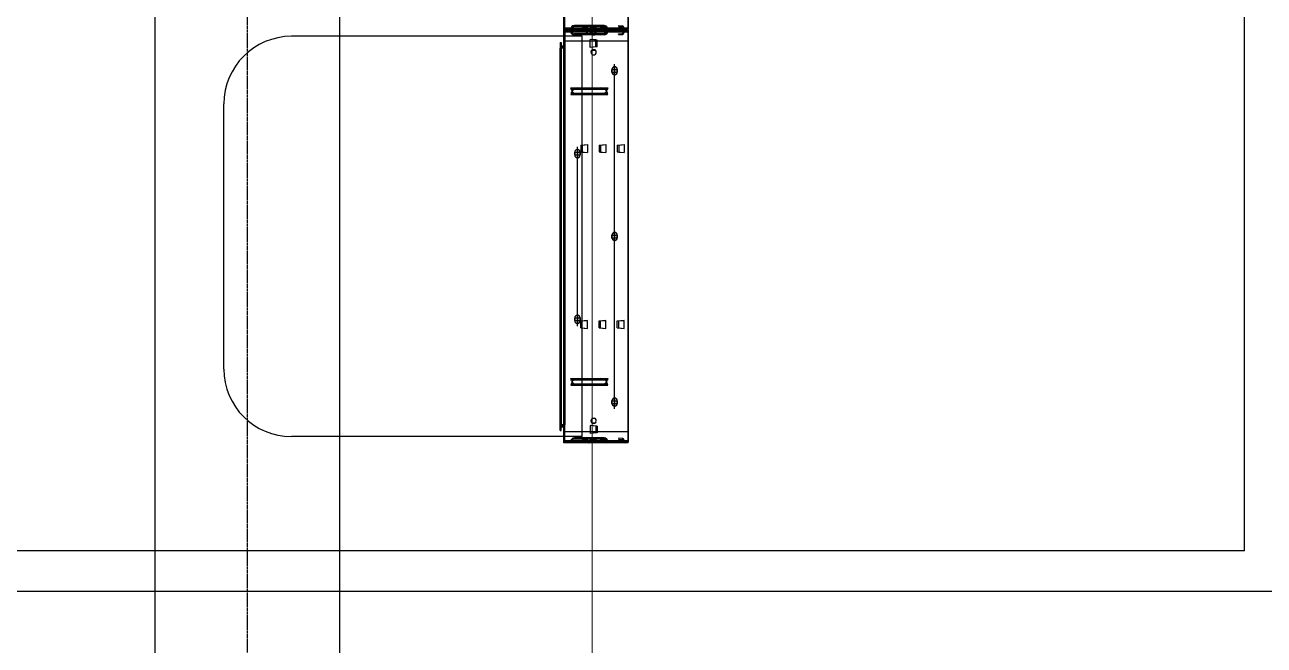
# Model space of a CAD drawing. Extents: x -32000 to 416743, y -254124 to 144214.
# Drawn here: x 258260 to 260094, y 69121 to 70038 of the extents above; entities that cross this region are included whole.
import ezdxf

# ---------------------------------------------------------------- set-up
doc = ezdxf.new("R2010")
doc.units = 0
doc.header["$LTSCALE"] = 10
doc.linetypes.add('XFM1P40$0$CENTER2', pattern=[1.125, 0.75, -0.125, 0.125, -0.125])
for name, color, linetype in [('XFM1P40$0$$0$M-PIPE-TEXT-ARROR', 250, 'Continuous'), ('XFM1P40$0$M-PIPE-CHWS12', 130, 'Continuous'), ('XFM1P40$0$M-PIPE-CHWS12_CL', 132, 'XFM1P40$0$CENTER2'), ('XFM1Q40$0$TYPE14X10', 7, 'Continuous'), ('XFM7P40ICA$0$H12PL4$0$L40_19_MEJI', 252, 'Continuous')]:
    doc.layers.add(name, color=color, linetype=linetype)
doc.styles.add('XFM1P40$0$$0$aa-txt', font='isocp.shx', dxfattribs={"bigfont": 'chineset.shx'})
doc.dimstyles.new('XFM1P40$0$$0$adim-200', dxfattribs={"dimscale": 200, "dimtxt": 0.3, "dimasz": 2.5, "dimexe": 0.1, "dimexo": 0.5, "dimgap": 0.15, "dimtad": 0, "dimdec": 4, "dimzin": 3, "dimdsep": 46, "dimtxsty": 'XFM1P40$0$$0$aa-txt', "dimcen": 2.5, "dimclrd": 256, "dimclre": 256, "dimclrt": 256, "dimadec": 0, "dimazin": 0, "dimtfac": 1, "dimtdec": 4, "dimtmove": 0, "dimatfit": 3, "dimfxl": 1, "dimtolj": 1, "dimtzin": 0, "dimarcsym": 0})

# ---------------------------------------------------------------- blocks, each defined once
blk = doc.blocks.new('XFM1Q40$0$A$C10876e96')
at = {"layer": 'XFM1Q40$0$TYPE14X10', "color": 22}
for p, q in [((11858.2, 60), (11858.2, 4040)), ((10851.3, 830), (10851.3, 1438.5)), ((10946.3, 1440), (10946.3, 831.5)), ((10946.3, 830), (10946.3, 1438.5)), ((10851.3, 856.5), (10851.3, 831.5)), ((10851.3, 830), (10851.3, 853.5)), ((10852.8, 831.5), (10852.8, 855)), ((10946.3, 830), (10946.3, 846)), ((10946.3, 833), (10851.3, 833)), ((10946.3, 831.5), (10851.3, 831.5)), ((10946.3, 830), (10851.3, 830)), ((10946.3, 830), (10851.3, 830)), ((10946.3, 830), (10851.3, 830)), ((10946.3, 830), (10851.3, 830)), ((10851.3, 830), (10851.3, 806.5)), ((10851.3, 806.5), (10851.3, 830)), ((10851.3, 220), (10851.3, 828.5)), ((10946.3, 828.5), (10851.3, 828.5)), ((10946.3, 827), (10851.3, 827)), ((10946.3, 831.5), (10852.8, 831.5)), ((10946.3, 828.5), (10852.8, 828.5)), ((10852.8, 828.5), (10852.8, 805)), ((10861.3, 831.5), (10861.3, 830)), ((10861.3, 828.5), (10861.3, 830)), ((10910.8, 837), (10866.8, 837)), ((10910.8, 835.5), (10866.8, 835.5)), ((10876.3, 831.5), (10876.3, 830)), ((10876.3, 828.5), (10876.3, 830)), ((10878.3, 837), (10878.1, 835.5)), ((10878.1, 835.5), (10883.4, 835)), ((10878.3, 837), (10883.6, 836.5)), ((10884.8, 833), (10884.8, 833.5)), ((10884.8, 827), (10884.8, 826.5)), ((10886.3, 833), (10886.3, 833.5)), ((10886.3, 827), (10886.3, 826.5)), ((10891.8, 833.5), (10891.8, 830)), ((10891.8, 826.5), (10891.8, 830)), ((10898.3, 837), (10893, 836.5)), ((10898.5, 835.5), (10893.2, 835)), ((10893.3, 833.5), (10893.3, 831.5)), ((10893.3, 826.5), (10893.3, 828.5)), ((10897.3, 833.5), (10897.3, 831.5)), ((10897.3, 826.5), (10897.3, 828.5)), ((10898.3, 837), (10898.5, 835.5)), ((10898.8, 833.5), (10898.8, 830)), ((10898.8, 826.5), (10898.8, 830)), ((10900.3, 831.5), (10900.3, 830)), ((10900.3, 828.5), (10900.3, 830)), ((10903.3, 831.5), (10903.3, 830)), ((10903.3, 828.5), (10903.3, 830)), ((10905.3, 837), (10905.1, 835.5)), ((10905.1, 835.5), (10910.4, 835)), ((10905.3, 837), (10910.6, 836.5)), ((10911.8, 833), (10911.8, 833.5)), ((10911.8, 827), (10911.8, 826.5)), ((10913.3, 833), (10913.3, 833.5)), ((10913.3, 827), (10913.3, 826.5)), ((10916.3, 831.5), (10916.3, 830)), ((10916.3, 828.5), (10916.3, 830)), ((10930.3, 831.5), (10930.3, 830)), ((10930.3, 828.5), (10930.3, 830)), ((10932.3, 837), (10932.1, 835.5)), ((10932.1, 835.5), (10937.4, 835)), ((10932.3, 837), (10937.6, 836.5)), ((10938.8, 833), (10938.8, 833.5)), ((10938.8, 827), (10938.8, 826.5)), ((10940.3, 833), (10940.3, 833.5)), ((10940.3, 827), (10940.3, 826.5)), ((10946.3, 830), (10946.3, 221.5)), ((10946.3, 830), (10946.3, 814)), ((10946.3, 220), (10946.3, 828.5)), ((10878.2, 821), (10448.2, 821)), ((10845.8, 812), (10845.8, 805)), ((10845.8, 812), (10847.3, 812)), ((10847.3, 812), (10847.3, 806.5)), ((10852.8, 814), (10851.3, 814)), ((10852.8, 229), (10852.8, 821)), ((10946.3, 814), (10852.8, 814)), ((10910.8, 824.5), (10866.8, 824.5)), ((10910.8, 823), (10866.8, 823)), ((10878.1, 824.5), (10883.4, 825)), ((10878.3, 823), (10878.1, 824.5)), ((10878.2, 229), (10878.2, 821)), ((10878.3, 823), (10883.6, 823.5)), ((10900.3, 815.5), (10890.3, 816.5)), ((10898.3, 815.6), (10890.3, 816.4)), ((10890.3, 804.6), (10890.3, 816.4)), ((10898.3, 823), (10893, 823.5)), ((10898.5, 824.5), (10893.2, 825)), ((10898.3, 823), (10898.5, 824.5)), ((10898.3, 805.4), (10898.3, 815.6)), ((10900.3, 805.5), (10900.3, 815.5)), ((10905.1, 824.5), (10910.4, 825)), ((10905.3, 823), (10905.1, 824.5)), ((10905.3, 823), (10910.6, 823.5)), ((10932.1, 824.5), (10937.4, 825)), ((10932.3, 823), (10932.1, 824.5)), ((10932.3, 823), (10937.6, 823.5)), ((10845.8, 806.5), (10845.8, 246.5)), ((10845.8, 806.5), (10852.8, 806.5)), ((10852.8, 805), (10845.8, 805)), ((10845.8, 243.5), (10845.8, 803.5)), ((10851.3, 803.5), (10845.8, 803.5)), ((10847.3, 806.5), (10847.3, 246.5)), ((10851.3, 806.5), (10847.3, 806.5)), ((10847.3, 243.5), (10847.3, 803.5)), ((10851.3, 806.5), (10851.3, 246.5)), ((10852.8, 803.5), (10851.3, 803.5)), ((10852.8, 806.5), (10852.8, 246.5)), ((10852.8, 243.5), (10852.8, 803.5)), ((10900.3, 805.5), (10890.3, 804.5)), ((10898.3, 805.4), (10890.3, 804.6)), ((10892.6, 800.5), (10897.9, 800.5)), ((10893.8, 793.5), (10896.8, 793.5)), ((10921.7, 772), (10930.8, 772)), ((10921.7, 772), (10930.8, 772)), ((10922.3, 768), (10922.3, 772)), ((10922.3, 772), (10922.3, 768)), ((10926.3, 270), (10926.3, 780)), ((10926.3, 777), (10926.3, 763)), ((10930.3, 768), (10930.3, 772)), ((10930.3, 772), (10930.3, 768)), ((10921.7, 768), (10930.8, 768)), ((10921.7, 768), (10930.8, 768)), ((10861.3, 745), (10916.3, 745)), ((10862.4, 741.7), (10861.3, 745)), ((10862.4, 738.3), (10861.3, 735)), ((10861.3, 735), (10916.3, 735)), ((10862, 743), (10915.6, 743)), ((10862, 737), (10915.6, 737)), ((10871.9, 745), (10905.7, 745)), ((10871.9, 735), (10905.7, 735)), ((10916.3, 745), (10915.1, 741.7)), ((10916.3, 735), (10915.1, 738.3)), ((10348.2, 329), (10348.2, 721)), ((10876.3, 660), (10886.2, 661)), ((10878.3, 660.1), (10886.3, 660.9)), ((10886.3, 660.9), (10886.3, 649.1)), ((10903.3, 660), (10913.2, 661)), ((10905.3, 660.1), (10913.3, 660.9)), ((10913.3, 660.9), (10913.3, 649.1)), ((10930.3, 660), (10940.2, 661)), ((10932.3, 660.1), (10940.3, 660.9)), ((10940.3, 660.9), (10940.3, 649.1)), ((10866.7, 649.5), (10875.8, 649.5)), ((10866.7, 649.5), (10875.8, 649.5)), ((10866.7, 645.5), (10875.8, 645.5)), ((10866.7, 645.5), (10875.8, 645.5)), ((10867.3, 645.5), (10867.3, 649.5)), ((10867.3, 649.5), (10867.3, 645.5)), ((10871.3, 392.5), (10871.3, 657.5)), ((10871.3, 654.5), (10871.3, 640.5)), ((10875.3, 645.5), (10875.3, 649.5)), ((10875.3, 649.5), (10875.3, 645.5)), ((10876.3, 660), (10876.3, 650)), ((10876.3, 650), (10886.2, 649)), ((10878.3, 660.1), (10878.3, 649.9)), ((10878.3, 649.9), (10886.3, 649.1)), ((10903.3, 660), (10903.3, 650)), ((10903.3, 650), (10913.2, 649)), ((10905.3, 660.1), (10905.3, 649.9)), ((10905.3, 649.9), (10913.3, 649.1)), ((10930.3, 660), (10930.3, 650)), ((10930.3, 650), (10940.2, 649)), ((10932.3, 660.1), (10932.3, 649.9)), ((10932.3, 649.9), (10940.3, 649.1)), ((10926.3, 532), (10926.3, 518)), ((10921.7, 527), (10930.8, 527)), ((10921.7, 527), (10930.8, 527)), ((10921.7, 523), (10930.8, 523)), ((10921.7, 523), (10930.8, 523)), ((10922.3, 523), (10922.3, 527)), ((10922.3, 527), (10922.3, 523)), ((10930.3, 523), (10930.3, 527)), ((10930.3, 527), (10930.3, 523)), ((10866.7, 404.5), (10875.8, 404.5)), ((10866.7, 404.5), (10875.8, 404.5)), ((10867.3, 400.5), (10867.3, 404.5)), ((10867.3, 404.5), (10867.3, 400.5)), ((10871.3, 409.5), (10871.3, 395.5)), ((10875.3, 400.5), (10875.3, 404.5)), ((10875.3, 404.5), (10875.3, 400.5)), ((10866.7, 400.5), (10875.8, 400.5)), ((10866.7, 400.5), (10875.8, 400.5)), ((10876.3, 400), (10886.2, 401)), ((10876.3, 390), (10876.3, 400)), ((10876.3, 390), (10886.2, 389)), ((10878.3, 400.1), (10886.3, 400.9)), ((10878.3, 389.9), (10878.3, 400.1)), ((10878.3, 389.9), (10886.3, 389.1)), ((10886.3, 389.1), (10886.3, 400.9)), ((10903.3, 400), (10913.2, 401)), ((10903.3, 390), (10903.3, 400)), ((10903.3, 390), (10913.2, 389)), ((10905.3, 400.1), (10913.3, 400.9)), ((10905.3, 389.9), (10905.3, 400.1)), ((10905.3, 389.9), (10913.3, 389.1)), ((10913.3, 389.1), (10913.3, 400.9)), ((10930.3, 400), (10940.2, 401)), ((10930.3, 390), (10930.3, 400)), ((10930.3, 390), (10940.2, 389)), ((10932.3, 400.1), (10940.3, 400.9)), ((10932.3, 389.9), (10932.3, 400.1)), ((10932.3, 389.9), (10940.3, 389.1)), ((10940.3, 389.1), (10940.3, 400.9)), ((10861.3, 315), (10916.3, 315)), ((10862.4, 311.7), (10861.3, 315)), ((10862, 313), (10915.6, 313)), ((10871.9, 315), (10905.7, 315)), ((10916.3, 315), (10915.1, 311.7)), ((10862.4, 308.3), (10861.3, 305)), ((10861.3, 305), (10916.3, 305)), ((10862, 307), (10915.6, 307)), ((10871.9, 305), (10905.7, 305)), ((10916.3, 305), (10915.1, 308.3)), ((10921.7, 282), (10930.8, 282)), ((10921.7, 282), (10930.8, 282)), ((10921.7, 278), (10930.8, 278)), ((10921.7, 278), (10930.8, 278)), ((10922.3, 278), (10922.3, 282)), ((10922.3, 282), (10922.3, 278)), ((10926.3, 287), (10926.3, 273)), ((10930.3, 278), (10930.3, 282)), ((10930.3, 282), (10930.3, 278)), ((10852.8, 246.5), (10845.8, 246.5)), ((10845.8, 238), (10845.8, 245)), ((10852.8, 245), (10845.8, 245)), ((10845.8, 243.5), (10851.3, 243.5)), ((10847.3, 238), (10847.3, 243.5)), ((10851.3, 243.5), (10847.3, 243.5)), ((10851.3, 246.5), (10851.3, 221.5)), ((10851.3, 220), (10851.3, 243.5)), ((10851.3, 243.5), (10852.8, 243.5)), ((10852.8, 221.5), (10852.8, 245)), ((10900.3, 244.5), (10890.3, 245.5)), ((10898.3, 244.6), (10890.3, 245.4)), ((10890.3, 245.4), (10890.3, 233.6)), ((10892.6, 249.5), (10897.9, 249.5)), ((10893.8, 256.5), (10896.8, 256.5)), ((10898.3, 244.6), (10898.3, 234.4)), ((10900.3, 244.5), (10900.3, 234.5)), ((10878.2, 229), (10448.2, 229)), ((10845.8, 238), (10847.3, 238)), ((10852.8, 236), (10851.3, 236)), ((10946.3, 223), (10851.3, 223)), ((10946.3, 221.5), (10851.3, 221.5)), ((10946.3, 236), (10852.8, 236)), ((10946.3, 221.5), (10852.8, 221.5)), ((10861.3, 221.5), (10861.3, 220)), ((10910.8, 227), (10866.8, 227)), ((10910.8, 225.5), (10866.8, 225.5)), ((10876.3, 221.5), (10876.3, 220)), ((10878.3, 227), (10878.1, 225.5)), ((10878.1, 225.5), (10883.4, 225)), ((10878.3, 227), (10883.6, 226.5)), ((10884.8, 223), (10884.8, 223.5)), ((10886.3, 223), (10886.3, 223.5)), ((10900.3, 234.5), (10890.3, 233.5)), ((10898.3, 234.4), (10890.3, 233.6)), ((10891.8, 223.5), (10891.8, 220)), ((10898.3, 227), (10893, 226.5)), ((10898.5, 225.5), (10893.2, 225)), ((10893.3, 223.5), (10893.3, 221.5)), ((10897.3, 223.5), (10897.3, 221.5)), ((10898.3, 227), (10898.5, 225.5)), ((10898.8, 223.5), (10898.8, 220)), ((10900.3, 221.5), (10900.3, 220)), ((10903.3, 221.5), (10903.3, 220)), ((10905.3, 227), (10905.1, 225.5)), ((10905.1, 225.5), (10910.4, 225)), ((10905.3, 227), (10910.6, 226.5)), ((10911.8, 223), (10911.8, 223.5)), ((10913.3, 223), (10913.3, 223.5)), ((10916.3, 221.5), (10916.3, 220)), ((10930.3, 221.5), (10930.3, 220)), ((10932.3, 227), (10932.1, 225.5)), ((10932.1, 225.5), (10937.4, 225)), ((10932.3, 227), (10937.6, 226.5)), ((10938.8, 223), (10938.8, 223.5)), ((10940.3, 223), (10940.3, 223.5)), ((10946.3, 220), (10946.3, 236)), ((10946.3, 220), (10851.3, 220)), ((10946.3, 220), (10851.3, 220)), ((11858.2, 60), (1318.2, 60)), ((11918.2, 0), (1318.2, 0))]:
    blk.add_line(p, q, dxfattribs=at)
for centre, radius, start, end in [((10866.8, 831.5), 5.5, 90, 180), ((10866.8, 828.5), 5.5, 180, 270), ((10866.8, 831.5), 4, 90, 180), ((10866.8, 828.5), 4, 180, 270), ((10883.3, 833.5), 1.5, 0, 85), ((10883.3, 826.5), 1.5, 275, 0), ((10883.3, 833.5), 3, 0, 85), ((10883.3, 826.5), 3, 275, 0), ((10887.8, 833), 3, 180, 270), ((10887.8, 827), 3, 90, 180), ((10887.8, 833), 1.5, 180, 270), ((10887.8, 827), 1.5, 90, 180), ((10888.8, 833), 3, 270, 0), ((10888.8, 833), 1.5, 270, 0), ((10888.8, 827), 3, 0, 90), ((10888.8, 827), 1.5, 0, 90), ((10893.3, 833.5), 3, 95, 180), ((10893.3, 826.5), 3, 180, 265), ((10895.3, 833.5), 3.5, 0, 180), ((10893.3, 833.5), 1.5, 95, 180), ((10893.3, 826.5), 1.5, 180, 265), ((10895.3, 826.5), 3.5, 180, 0), ((10895.3, 833.5), 2, 0, 180), ((10895.3, 826.5), 2, 180, 0), ((10910.3, 833.5), 1.5, 0, 85), ((10910.3, 826.5), 1.5, 275, 0), ((10910.3, 833.5), 3, 0, 85), ((10910.3, 826.5), 3, 275, 0), ((10910.8, 831.5), 5.5, 0, 90), ((10910.8, 831.5), 4, 0, 90), ((10910.8, 828.5), 4, 270, 0), ((10910.8, 828.5), 5.5, 270, 0), ((10914.8, 833), 3, 180, 270), ((10914.8, 827), 3, 90, 180), ((10914.8, 833), 1.5, 180, 270), ((10914.8, 827), 1.5, 90, 180), ((10937.3, 833.5), 1.5, 0, 85), ((10937.3, 826.5), 1.5, 275, 0), ((10937.3, 833.5), 3, 0, 85), ((10937.3, 826.5), 3, 275, 0), ((10941.8, 833), 3, 180, 210), ((10941.8, 827), 3, 150, 180), ((10941.8, 833), 3, 210, 270), ((10941.8, 827), 3, 90, 150), ((10941.8, 833), 1.5, 180, 270), ((10941.8, 827), 1.5, 90, 180), ((10448.2, 721), 100, 90, 180), ((10890.3, 816.4), 0.0502, 78.5788, 270), ((10890.3, 804.6), 0.0502, 90, 281.4212), ((10895.8, 797.5), 4.49, 153.4401, 242.8116), ((10895.3, 797.5), 4, 30, 150), ((10894.7, 797.5), 4.49, 297.1884, 26.5599), ((10926.3, 772), 4, 0, 180), ((10926.3, 772), 4, 0, 180), ((10926.3, 768), 4, 180, 0), ((10926.3, 768), 4, 180, 0), ((10871.9, 735), 10, 90, 160.71), ((10871.9, 745), 10, 199.29, 270), ((10905.7, 735), 10, 19.29, 90), ((10905.7, 745), 10, 270, 340.71), ((10886.2, 660.9), 0.0502, 270, 101.4212), ((10913.2, 660.9), 0.0502, 270, 101.4212), ((10940.2, 660.9), 0.0502, 270, 101.4212), ((10871.3, 649.5), 4, 0, 180), ((10871.3, 649.5), 4, 0, 180), ((10871.3, 645.5), 4, 180, 0), ((10871.3, 645.5), 4, 180, 0), ((10886.2, 649.1), 0.0502, 258.5788, 90), ((10913.2, 649.1), 0.0502, 258.5788, 90), ((10940.2, 649.1), 0.0502, 258.5788, 90), ((10926.3, 527), 4, 0, 180), ((10926.3, 527), 4, 0, 180), ((10926.3, 523), 4, 180, 0), ((10926.3, 523), 4, 180, 0), ((10871.3, 404.5), 4, 0, 180), ((10871.3, 404.5), 4, 0, 180), ((10871.3, 400.5), 4, 180, 0), ((10871.3, 400.5), 4, 180, 0), ((10886.2, 400.9), 0.0502, 270, 101.4212), ((10886.2, 389.1), 0.0502, 258.5788, 90), ((10913.2, 400.9), 0.0502, 270, 101.4212), ((10913.2, 389.1), 0.0502, 258.5788, 90), ((10940.2, 400.9), 0.0502, 270, 101.4212), ((10940.2, 389.1), 0.0502, 258.5788, 90), ((10448.2, 329), 100, 180, 270), ((10871.9, 305), 10, 90, 160.71), ((10905.7, 305), 10, 19.29, 90), ((10871.9, 315), 10, 199.29, 270), ((10905.7, 315), 10, 270, 340.71), ((10926.3, 282), 4, 0, 180), ((10926.3, 282), 4, 0, 180), ((10926.3, 278), 4, 180, 0), ((10926.3, 278), 4, 180, 0), ((10890.3, 245.4), 0.0502, 78.5788, 270), ((10895.8, 252.5), 4.49, 117.1884, 206.5599), ((10895.3, 252.5), 4, 210, 330), ((10894.7, 252.5), 4.49, 333.4401, 62.8116), ((10866.8, 221.5), 5.5, 90, 180), ((10866.8, 221.5), 4, 90, 180), ((10883.3, 223.5), 1.5, 0, 85), ((10883.3, 223.5), 3, 0, 85), ((10887.8, 223), 3, 180, 270), ((10887.8, 223), 1.5, 180, 270), ((10888.8, 223), 3, 270, 0), ((10888.8, 223), 1.5, 270, 0), ((10890.3, 233.6), 0.0502, 90, 281.4212), ((10893.3, 223.5), 3, 95, 180), ((10895.3, 223.5), 3.5, 0, 180), ((10893.3, 223.5), 1.5, 95, 180), ((10895.3, 223.5), 2, 0, 180), ((10910.3, 223.5), 1.5, 0, 85), ((10910.3, 223.5), 3, 0, 85), ((10910.8, 221.5), 5.5, 0, 90), ((10910.8, 221.5), 4, 0, 90), ((10914.8, 223), 3, 180, 270), ((10914.8, 223), 1.5, 180, 270), ((10937.3, 223.5), 1.5, 0, 85), ((10937.3, 223.5), 3, 0, 85), ((10941.8, 223), 3, 180, 210), ((10941.8, 223), 3, 210, 270), ((10941.8, 223), 1.5, 180, 270)]:
    blk.add_arc(centre, radius, start, end, dxfattribs=at)
blk = doc.blocks.new('XFM1Q40')
blk.add_blockref('XFM1Q40$0$A$C10876e96', (248206.8, 69200))
blk = doc.blocks.new('XFM7P40ICA$0$H12PL4')
at = {"layer": 'XFM7P40ICA$0$H12PL4$0$L40_19_MEJI', "lineweight": 0}
blk.add_line((259100, 32450), (259100, 90200), dxfattribs=at)
blk = doc.blocks.new('XFM7P40ICA')
blk.add_blockref('XFM7P40ICA$0$H12PL4', (0, 0))
blk = doc.blocks.new('XFM1P40')
at = {"layer": 'XFM1P40$0$M-PIPE-CHWS12'}
for p, q in [((258453.5, 49999.7, 0), (258453.5, 78173.5, 0)), ((258726.5, 49999.7, 0), (258726.5, 78173.5, 0))]:
    blk.add_line(p, q, dxfattribs=at)
at = {"layer": 'XFM1P40$0$M-PIPE-CHWS12_CL', "ltscale": 0.5}
blk.add_line((258590, 49714.6, 0), (258590, 87500, 0), dxfattribs=at)
at = {"layer": 'XFM1P40$0$$0$M-PIPE-TEXT-ARROR'}
for points in [[(257005.3, 66780, 0), (263195.5, 69985.2, 0), (263881.6, 69985.2, 0)], [(258682.7, 67492.1, 0), (263195.5, 69985.2, 0), (263881.6, 69985.2, 0)]]:
    blk.add_leader(points, dimstyle='XFM1P40$0$$0$adim-200', dxfattribs=at)

msp = doc.modelspace()

# ---------------------------------------------------------------- block references
for name in ['XFM1P40', 'XFM7P40ICA', 'XFM1Q40']:
    msp.add_blockref(name, (0, 0))

doc.saveas('drawing.dxf')
